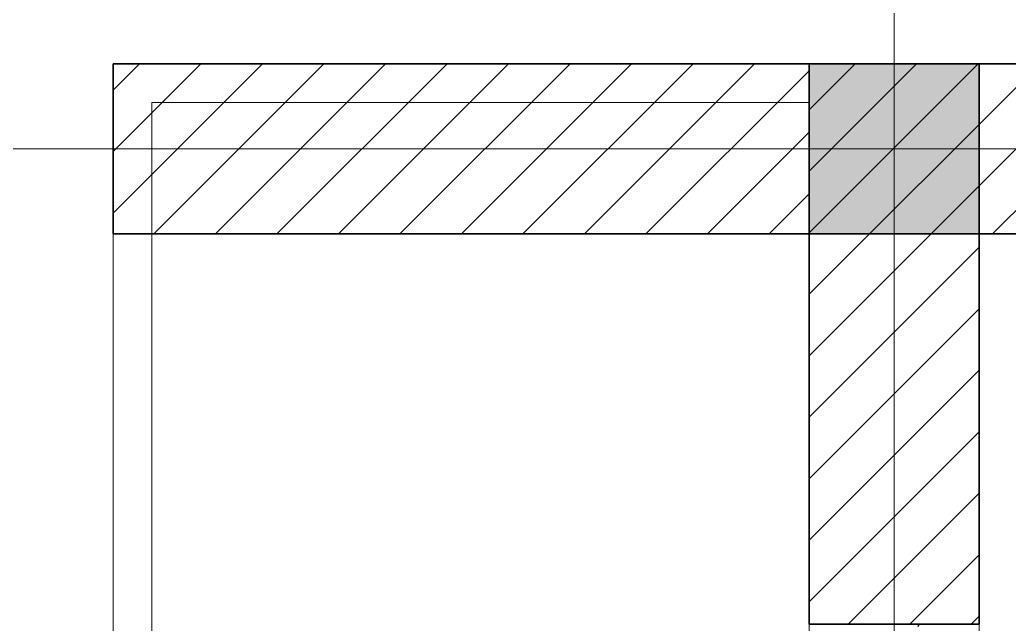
# Model space of a CAD drawing. Header units: millimetres. Extents: x 1336014 to 2939047, y -333549 to -60566.
# Drawn here: x 1366085 to 1367364, y -114882 to -114101 of the extents above; entities that cross this region are included whole.
import ezdxf

# ---------------------------------------------------------------- set-up
doc = ezdxf.new("R2010")
doc.units = ezdxf.units.MM
doc.header["$MEASUREMENT"] = 0
doc.linetypes.add('CENTER2', pattern=[1.125, 0.75, -0.125, 0.125, -0.125])
for name, color, linetype, lineweight in [('01.Cut', 255, 'Continuous', 35), ('02.Thay', 145, 'Continuous', 15), ('06.betong', 2, 'Continuous', 35), ('09.Hatch', 250, 'Continuous', 5), ('10.truc', 250, 'CENTER2', 20), ('Nhôm', 4, 'Continuous', 20)]:
    doc.layers.add(name, color=color, linetype=linetype, lineweight=lineweight)

# ---------------------------------------------------------------- blocks, each defined once
blk = doc.blocks.new('DFGFH')
h = blk.add_hatch(color=256)
h.dxf.hatch_style = 1
h.paths.add_polyline_path([(15438.1, 12136.8), (15658.1, 12136.8), (15658.1, 12356.8), (15438.1, 12356.8)])
blk.add_lwpolyline([(15438.1, 12136.8), (15658.1, 12136.8), (15658.1, 12356.8), (15438.1, 12356.8)], close=True)
blk = doc.blocks.new('\xadqerqw')
at = {"layer": 'Nhôm', "lineweight": 25}
for points in [[(478512.6, -42467.6, -0.414214), (478513.1, -42467.1), (478528.9, -42467.1, -0.414214), (478529.4, -42467.6)], [(478570.7, -42467.6, -0.414214), (478571.2, -42467.1), (478574.4, -42467.1, -0.414214), (478574.9, -42467.6)], [(478589.9, -42470.1, -0.414214), (478592.9, -42467.1), (478603.7, -42467.1, -0.414214), (478604.2, -42467.6)]]:
    blk.add_lwpolyline(points, format="xyb", dxfattribs=at)

msp = doc.modelspace()

# ---------------------------------------------------------------- hatches: boundary and pattern name
at = {"layer": '09.Hatch', "ltscale": 50}
h = msp.add_hatch(dxfattribs=at)
h.set_pattern_fill('TUONGXAY', color=256, scale=450, style=0)
h.set_pattern_definition([(45, (-25199.77, -11577.43), (-39.7747564, 39.7747564), [])])
h.paths.add_polyline_path([(1366205.5, -114157.6), (1367105.5, -114157.6), (1367105.5, -114377.6), (1366205.5, -114377.6)])
h = msp.add_hatch(dxfattribs=at)
h.set_pattern_fill('TUONGXAY', color=256, scale=450, style=0)
h.set_pattern_definition([(45, (827697.484, -82061.864), (-39.7747564, 39.7747564), [])])
h.paths.add_polyline_path([(1382105.5, -114157.6), (1367105.5, -114157.6), (1367105.5, -114377.6), (1367105.5, -114882.4), (1367325.5, -114882.4), (1367325.5, -114377.6), (1369296.9, -114377.6), (1369296.9, -117137.6), (1372194.5, -117137.6), (1372194.5, -117027.6), (1369406.9, -117027.6), (1369406.9, -114377.6), (1373234.5, -114377.6), (1373234.5, -117027.6), (1373124.5, -117027.6), (1373124.5, -117137.6), (1373344.5, -117137.6), (1373344.5, -114377.6), (1376706.5, -114377.6), (1376706.5, -117007.6), (1376816.5, -117007.6), (1376816.5, -114522.2), (1378094.5, -114522.2), (1378094.5, -116897.6), (1377564.5, -116897.6), (1377564.5, -117007.6), (1378204.5, -117007.6), (1378204.5, -114377.6), (1381885.5, -114377.6), (1381885.5, -114957.6), (1382105.5, -114957.6)])
h.paths.add_polyline_path([(1378094.5, -114377.6), (1378094.5, -114467.2), (1376816.5, -114467.2), (1376816.5, -114377.6)], flags=16)

# ---------------------------------------------------------------- linework, layer by layer
at = {"layer": '01.Cut'}
msp.add_lwpolyline([(1366205.5, -114157.6), (1367105.5, -114157.6), (1367105.5, -114377.6), (1366205.5, -114377.6)], close=True, dxfattribs=at)
for points in [[(1382105.5, -114157.6), (1367105.5, -114157.6), (1367105.5, -114377.6)], [(1367105.5, -114882.4), (1367105.5, -114377.6)], [(1369296.9, -114377.6), (1367325.5, -114377.6), (1367325.5, -114377.6)], [(1367325.5, -114377.6), (1367325.5, -114882.4)], [(1367325.5, -114882.4), (1367105.5, -114882.4)], [(1367105.5, -114882.4), (1367325.5, -114882.4)]]:
    msp.add_lwpolyline(points, dxfattribs=at)
at = {"layer": '02.Thay'}
for points in [[(1367105.5, -114157.6), (1366205.5, -114157.6), (1366205.5, -118047.6), (1366205.5, -118157.6), (1367105.5, -118157.6)], [(1367105.5, -114207.6), (1366255.5, -114207.6), (1366255.5, -118047.6), (1366255.5, -118107.6), (1367105.5, -118107.6)]]:
    msp.add_lwpolyline(points, dxfattribs=at)
msp.add_lwpolyline([(1367105.5, -114882.4), (1367325.5, -114882.4), (1367325.5, -116682.8), (1367105.5, -116682.8)], close=True, dxfattribs=at)
at = {"layer": '10.truc'}
for p, q in [((1367215.5, -112028.8), (1367215.5, -129008.6)), ((1363917.5, -114267.6), (1384707.3, -114267.6))]:
    msp.add_line(p, q, dxfattribs=at)

# ---------------------------------------------------------------- block references
at = {"layer": '02.Thay'}
msp.add_blockref('\xadqerqw', (888656.7, -72415.3), dxfattribs=at)
at = {"layer": '06.betong'}
msp.add_blockref('DFGFH', (1351667.4, -126514.4), dxfattribs=at)

doc.saveas('drawing.dxf')
